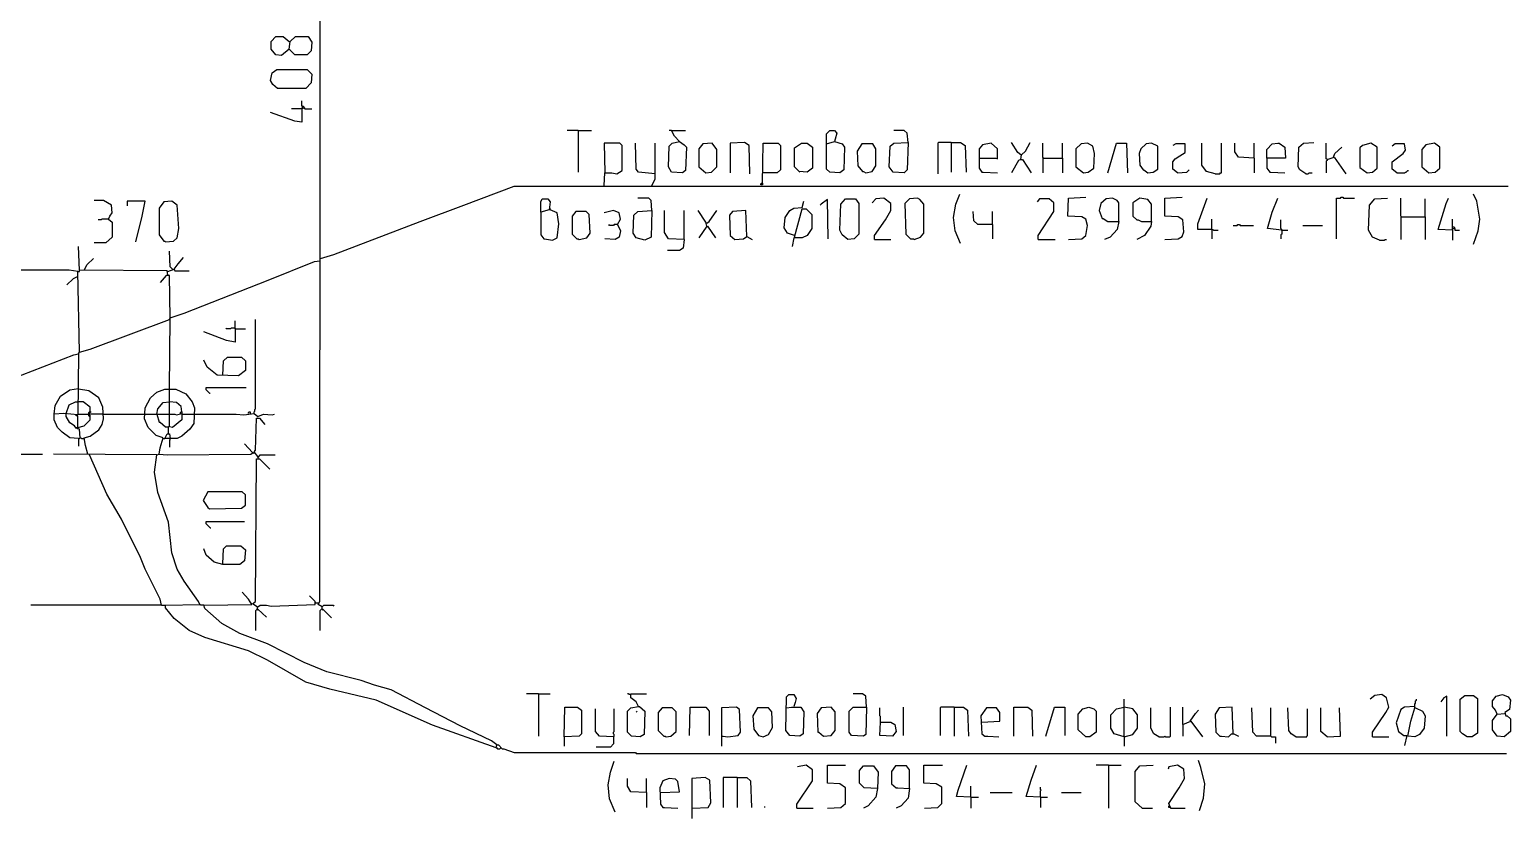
# Model space of a CAD drawing. Header units: inches. Extents: x -228863 to 215834, y 14270 to 189847.
# Drawn here: x 18417 to 24456, y 96730 to 99947 of the extents above; entities that cross this region are included whole.
import ezdxf

# ---------------------------------------------------------------- set-up
doc = ezdxf.new("R2010")
doc.units = ezdxf.units.IN
doc.header["$MEASUREMENT"] = 0
doc.layers.add('PFV', color=7, linetype='CONTINUOUS')

msp = doc.modelspace()

# ---------------------------------------------------------------- linework, layer by layer
at = {"layer": 'PFV', "color": 0}
for points in [[(19610.071, 97592.786, 0), (19594.097, 97602.366, 0), (19600.486, 97615.148, 0), (19603.678, 101720.274, 0), (19619.651, 101729.859, 0), (19626.04, 101713.885, 0), (19632.433, 101713.885, 0), (19661.183, 101685.135, 0)], [(19475.894, 99867.377, 0), (19479.086, 99899.325, 0), (19501.448, 99918.49, 0), (19552.565, 99918.49, 0), (19568.539, 99896.128, 0), (19565.342, 99860.989, 0), (19549.369, 99845.015, 0), (19498.256, 99845.015, 0), (19475.894, 99867.377, 0), (19443.947, 99841.819, 0), (19421.585, 99845.015, 0), (19402.415, 99867.377, 0), (19402.415, 99899.325, 0), (19421.585, 99918.49, 0), (19450.336, 99918.49, 0), (19475.894, 99899.325, 0)], [(19475.894, 99867.377, 0), (19479.086, 99864.181, 0)], [(19427.974, 99707.642, 0), (19408.804, 99723.616, 0), (19399.223, 99739.589, 0), (19405.611, 99771.536, 0), (19424.777, 99784.318, 0), (19549.369, 99784.318, 0), (19568.539, 99765.148, 0), (19565.342, 99730.009, 0), (19542.98, 99707.642, 0), (19427.974, 99707.642, 0)], [(19530.203, 99627.779, 0), (19530.203, 99634.168, 0), (19527.007, 99637.36, 0), (19527.007, 99656.53, 0)], [(19527.007, 99624.583, 0), (19527.007, 99570.274, 0), (19498.256, 99573.47, 0), (19399.223, 99608.609, 0)], [(19527.007, 99624.583, 0), (19485.479, 99624.583, 0)], [(19530.203, 99634.168, 0), (19527.007, 99634.168, 0)], [(19527.007, 99624.583, 0), (19530.203, 99627.779, 0), (19536.592, 99627.779, 0), (19539.788, 99624.583, 0), (19568.539, 99624.583, 0)], [(19530.203, 99627.779, 0), (19527.007, 99624.583, 0)], [(19536.592, 99627.779, 0), (19536.592, 99630.971, 0), (19533.395, 99634.168, 0), (19530.203, 99634.168, 0)], [(19536.592, 99627.779, 0), (19536.592, 99624.583, 0)], [(20654.72, 99535.135, 0), (20609.996, 99535.135, 0)], [(20654.72, 99535.135, 0), (20709.029, 99535.135, 0)], [(20654.72, 99535.135, 0), (20654.72, 99365.815, 0)], [(21066.83, 99490.406, 0), (21086, 99477.629, 0), (21095.581, 99468.044, 0), (21092.389, 99372.208, 0), (21079.607, 99362.623, 0), (21034.883, 99365.815, 0), (21022.106, 99388.181, 0), (21025.298, 99471.241, 0), (21038.079, 99484.018, 0), (21066.83, 99490.406, 0), (21047.664, 99512.768, 0), (21034.883, 99535.135, 0), (21092.389, 99535.135, 0)], [(21034.883, 99535.135, 0), (21025.298, 99535.135, 0)], [(21667.426, 99480.826, 0), (21699.373, 99490.406, 0), (21731.32, 99480.826, 0), (21740.901, 99468.044, 0), (21737.709, 99375.4, 0), (21721.735, 99362.623, 0), (21680.203, 99365.815, 0), (21667.426, 99378.596, 0), (21667.426, 99522.353, 0), (21680.203, 99535.135, 0), (21699.373, 99535.135, 0), (21708.954, 99525.55, 0), (21702.565, 99499.991, 0), (21699.373, 99490.406, 0)], [(21999.669, 99487.214, 0), (21996.477, 99525.55, 0), (21983.695, 99535.135, 0), (21942.163, 99535.135, 0)], [(20760.146, 99311.506, 0), (20763.338, 99362.623, 0), (20792.088, 99362.623, 0), (20811.258, 99359.426, 0), (20833.62, 99372.208, 0), (20833.62, 99474.433, 0), (20824.035, 99484.018, 0), (20760.146, 99484.018, 0), (20763.338, 99362.623, 0)], [(20967.797, 99359.426, 0), (20900.706, 99365.815, 0), (20891.126, 99378.596, 0), (20887.929, 99484.018, 0)], [(20955.015, 99311.506, 0), (20967.797, 99337.064, 0), (20967.797, 99484.018, 0)], [(21175.448, 99362.623, 0), (21197.81, 99365.815, 0), (21220.172, 99388.181, 0), (21220.172, 99458.459, 0), (21201.007, 99484.018, 0), (21162.671, 99480.826, 0), (21146.698, 99461.656, 0), (21146.698, 99388.181, 0), (21175.448, 99362.623, 0)], [(21354.349, 99359.426, 0), (21351.157, 99474.433, 0), (21331.987, 99487.214, 0), (21274.481, 99484.018, 0), (21274.481, 99362.623, 0)], [(21405.466, 99321.091, 0), (21408.658, 99484.018, 0), (21469.355, 99484.018, 0), (21478.94, 99474.433, 0), (21478.94, 99375.4, 0), (21466.163, 99362.623, 0), (21408.658, 99362.623, 0)], [(21558.808, 99365.815, 0), (21536.446, 99388.181, 0), (21536.446, 99464.852, 0), (21565.196, 99484.018, 0), (21587.558, 99484.018, 0), (21609.921, 99468.044, 0), (21609.921, 99381.788, 0), (21587.558, 99365.815, 0), (21555.611, 99369.011, 0)], [(21827.157, 99362.623, 0), (21852.715, 99369.011, 0), (21868.689, 99391.373, 0), (21868.689, 99461.656, 0), (21855.912, 99480.826, 0), (21811.183, 99480.826, 0), (21792.018, 99452.071, 0), (21795.21, 99391.373, 0), (21814.38, 99369.011, 0), (21817.576, 99369.011, 0), (21827.157, 99362.623, 0)], [(21999.669, 99487.214, 0), (21996.477, 99375.4, 0), (21983.695, 99362.623, 0), (21938.971, 99365.815, 0), (21922.998, 99388.181, 0), (21926.194, 99471.241, 0), (21942.163, 99484.018, 0), (21999.669, 99487.214, 0)], [(22175.373, 99487.214, 0), (22124.26, 99487.214, 0), (22121.064, 99484.018, 0), (22121.064, 99359.426, 0)], [(22175.373, 99487.214, 0), (22213.713, 99487.214, 0), (22232.879, 99474.433, 0), (22236.075, 99365.815, 0)], [(22175.373, 99487.214, 0), (22175.373, 99365.815, 0)], [(22290.384, 99423.32, 0), (22357.47, 99423.32, 0), (22363.859, 99420.124, 0), (22363.859, 99461.656, 0), (22338.305, 99484.018, 0), (22303.161, 99477.629, 0), (22290.384, 99461.656, 0), (22290.384, 99381.788, 0), (22299.965, 99365.815, 0), (22306.358, 99365.815, 0), (22363.859, 99362.623, 0)], [(22459.7, 99436.097, 0), (22446.923, 99445.682, 0), (22421.364, 99487.214, 0)], [(22459.7, 99416.932, 0), (22462.896, 99436.097, 0), (22478.865, 99452.071, 0), (22498.035, 99487.214, 0)], [(22552.344, 99423.32, 0), (22549.148, 99426.517, 0), (22549.148, 99484.018, 0)], [(22629.015, 99423.32, 0), (22629.015, 99484.018, 0)], [(22715.272, 99362.623, 0), (22734.442, 99365.815, 0), (22756.804, 99381.788, 0), (22759.996, 99442.49, 0), (22753.607, 99471.241, 0), (22731.245, 99484.018, 0), (22705.687, 99480.826, 0), (22683.325, 99461.656, 0), (22683.325, 99388.181, 0), (22715.272, 99362.623, 0)], [(22814.305, 99362.623, 0), (22849.448, 99484.018, 0), (22890.976, 99484.018, 0), (22894.172, 99362.623, 0)], [(22977.232, 99362.623, 0), (22999.594, 99365.815, 0), (23018.764, 99378.596, 0), (23018.764, 99471.241, 0), (22993.205, 99484.018, 0), (22970.843, 99480.826, 0), (22948.481, 99461.656, 0), (22942.093, 99442.49, 0), (22945.285, 99394.57, 0), (22958.066, 99375.4, 0), (22961.258, 99375.4, 0), (22977.232, 99362.623, 0)], [(23098.631, 99362.623, 0), (23079.461, 99378.596, 0), (23079.461, 99407.347, 0), (23089.046, 99420.124, 0), (23108.212, 99432.905, 0), (23130.578, 99445.682, 0), (23130.578, 99480.826, 0), (23092.243, 99480.826, 0), (23079.461, 99474.433, 0)], [(23251.974, 99359.426, 0), (23216.834, 99369.011, 0), (23197.664, 99394.57, 0), (23197.664, 99484.018, 0)], [(23251.974, 99359.426, 0), (23271.143, 99359.426, 0), (23274.336, 99362.623, 0), (23277.532, 99362.623, 0), (23277.532, 99484.018, 0)], [(23411.704, 99423.32, 0), (23347.815, 99426.517, 0), (23331.841, 99448.879, 0), (23331.841, 99484.018, 0)], [(23411.704, 99423.32, 0), (23411.704, 99484.018, 0)], [(23462.821, 99423.32, 0), (23462.821, 99458.459, 0), (23485.183, 99480.826, 0), (23507.545, 99484.018, 0), (23513.934, 99484.018, 0), (23536.296, 99468.044, 0), (23539.492, 99423.32, 0), (23462.821, 99423.32, 0), (23462.821, 99381.788, 0), (23475.598, 99365.815, 0), (23478.795, 99365.815, 0), (23536.296, 99362.623, 0)], [(23622.552, 99359.426, 0), (23596.998, 99375.4, 0), (23590.605, 99388.181, 0), (23593.801, 99468.044, 0), (23612.971, 99484.018, 0), (23654.499, 99487.214, 0)], [(23708.808, 99416.932, 0), (23705.616, 99420.124, 0), (23705.616, 99484.018, 0)], [(23871.735, 99362.623, 0), (23894.097, 99365.815, 0), (23913.267, 99381.788, 0), (23913.267, 99468.044, 0), (23887.709, 99484.018, 0), (23852.57, 99474.433, 0), (23842.985, 99464.852, 0), (23842.985, 99384.985, 0), (23871.735, 99362.623, 0)], [(23993.135, 99362.623, 0), (23973.965, 99378.596, 0), (23973.965, 99407.347, 0), (24018.689, 99442.49, 0), (24028.274, 99455.267, 0), (24025.082, 99480.826, 0), (23986.742, 99480.826, 0), (23973.965, 99471.241, 0)], [(24124.115, 99362.623, 0), (24149.669, 99365.815, 0), (24168.839, 99381.788, 0), (24168.839, 99468.044, 0), (24146.477, 99484.018, 0), (24111.333, 99477.629, 0), (24095.36, 99458.459, 0), (24095.36, 99388.181, 0), (24124.115, 99362.623, 0)], [(22459.7, 99416.932, 0), (22450.115, 99413.735, 0), (22421.364, 99362.623, 0)], [(22459.7, 99416.932, 0), (22466.088, 99416.932, 0), (22501.232, 99362.623, 0)], [(22552.344, 99423.32, 0), (22549.148, 99420.124, 0), (22549.148, 99362.623, 0)], [(22552.344, 99423.32, 0), (22629.015, 99423.32, 0), (22629.015, 99362.623, 0)], [(23411.704, 99423.32, 0), (23411.704, 99362.623, 0)], [(23708.808, 99416.932, 0), (23708.808, 99413.735, 0), (23705.616, 99410.543, 0), (23705.616, 99362.623, 0)], [(23708.808, 99416.932, 0), (23737.563, 99426.517, 0), (23785.479, 99359.426, 0)], [(23734.366, 99426.517, 0), (23740.755, 99442.49, 0), (23769.506, 99468.044, 0)], [(23098.631, 99362.623, 0), (23136.967, 99365.815, 0), (23146.552, 99375.4, 0)], [(23622.552, 99359.426, 0), (23632.137, 99359.426, 0), (23635.333, 99362.623, 0), (23648.11, 99362.623, 0)], [(23993.135, 99362.623, 0), (24025.082, 99362.623, 0), (24028.274, 99365.815, 0), (24031.47, 99365.815, 0), (24034.662, 99369.011, 0), (24037.859, 99372.208, 0), (24041.051, 99372.208, 0)], [(19603.678, 99014.406, 0), (19657.987, 99030.38, 0), (20009.4, 99164.552, 0), (20188.3, 99231.642, 0), (20392.759, 99308.313, 0), (24446.773, 99308.313, 0)], [(21405.466, 99321.091, 0), (21405.466, 99314.702, 0), (21399.073, 99314.702, 0), (21399.073, 99317.898, 0), (21402.269, 99321.091, 0), (21405.466, 99321.091, 0)], [(18737.929, 99174.137, 0), (18744.318, 99186.914, 0), (18753.903, 99199.695, 0), (18750.706, 99231.642, 0), (18718.759, 99250.808, 0), (18680.424, 99250.808, 0)], [(18849.74, 99081.492, 0), (18875.298, 99186.914, 0), (18888.075, 99247.616, 0), (18814.6, 99247.616, 0), (18814.6, 99228.446, 0)], [(18971.139, 99081.492, 0), (19003.086, 99084.689, 0), (19019.06, 99097.466, 0), (19025.448, 99135.801, 0), (19019.06, 99231.642, 0), (18996.693, 99247.616, 0), (18964.751, 99244.419, 0), (18945.581, 99218.861, 0), (18945.581, 99110.243, 0), (18964.751, 99084.689, 0), (18967.943, 99084.689, 0), (18971.139, 99081.492, 0)], [(20501.377, 99202.887, 0), (20501.377, 99244.419, 0), (20507.766, 99257.196, 0), (20530.128, 99257.196, 0), (20539.713, 99244.419, 0), (20536.517, 99212.472, 0), (20501.377, 99202.887, 0), (20501.377, 99110.243, 0), (20514.155, 99094.269, 0), (20517.351, 99094.269, 0), (20549.298, 99087.881, 0), (20568.464, 99097.466, 0), (20574.852, 99154.971, 0), (20568.464, 99199.695, 0), (20539.713, 99212.472, 0), (20539.713, 99218.861, 0), (20536.517, 99218.861, 0)], [(20955.015, 99209.28, 0), (20951.823, 99250.808, 0), (20942.238, 99260.393, 0), (20897.514, 99260.393, 0)], [(21536.446, 99107.051, 0), (21507.691, 99116.631, 0), (21494.914, 99138.998, 0), (21498.11, 99180.525, 0), (21517.276, 99209.28, 0), (21533.249, 99218.861, 0), (21568.393, 99222.057, 0), (21574.781, 99247.616, 0)], [(21673.815, 99094.269, 0), (21670.618, 99254.004, 0), (21645.064, 99234.834, 0), (21641.868, 99231.642, 0)], [(21753.682, 99091.077, 0), (21731.32, 99110.243, 0), (21721.735, 99129.413, 0), (21724.927, 99234.834, 0), (21744.097, 99257.196, 0), (21785.629, 99257.196, 0), (21798.406, 99238.031, 0), (21798.406, 99113.439, 0), (21779.236, 99094.269, 0), (21753.682, 99091.077, 0)], [(21862.3, 99091.077, 0), (21862.3, 99107.051, 0), (21907.024, 99170.94, 0), (21929.386, 99209.28, 0), (21929.386, 99238.031, 0), (21900.636, 99260.393, 0), (21868.689, 99257.196, 0), (21852.715, 99241.223, 0)], [(22025.227, 99091.077, 0), (22050.786, 99100.662, 0), (22063.563, 99116.631, 0), (22063.563, 99234.834, 0), (22047.589, 99254.004, 0), (22038.004, 99260.393, 0), (22006.057, 99257.196, 0), (21986.892, 99238.031, 0), (21990.084, 99113.439, 0), (22009.254, 99094.269, 0), (22022.031, 99094.269, 0), (22025.227, 99091.077, 0)], [(22213.713, 99075.104, 0), (22191.347, 99126.216, 0), (22184.958, 99180.525, 0), (22194.543, 99234.834, 0), (22210.517, 99276.366, 0)], [(22529.982, 99091.077, 0), (22529.982, 99107.051, 0), (22593.876, 99206.084, 0), (22593.876, 99241.223, 0), (22574.706, 99257.196, 0), (22536.371, 99257.196, 0), (22526.786, 99244.419, 0)], [(22654.574, 99091.077, 0), (22708.883, 99094.269, 0), (22724.857, 99107.051, 0), (22731.245, 99148.578, 0), (22724.857, 99174.137, 0), (22708.883, 99183.722, 0), (22651.377, 99186.914, 0), (22654.574, 99260.393, 0), (22724.857, 99263.589, 0)], [(22859.033, 99164.552, 0), (22859.033, 99241.223, 0), (22852.64, 99250.808, 0), (22833.475, 99260.393, 0), (22807.916, 99257.196, 0), (22785.554, 99238.031, 0), (22779.166, 99209.28, 0), (22791.943, 99177.333, 0), (22795.139, 99177.333, 0), (22814.305, 99164.552, 0), (22859.033, 99164.552, 0), (22852.64, 99132.605, 0), (22823.89, 99100.662, 0), (22801.528, 99091.077, 0)], [(22993.205, 99164.552, 0), (22993.205, 99234.834, 0), (22977.232, 99254.004, 0), (22945.285, 99260.393, 0), (22916.534, 99241.223, 0), (22916.534, 99186.914, 0), (22932.508, 99170.94, 0), (22938.896, 99170.94, 0), (22951.678, 99164.552, 0), (22993.205, 99164.552, 0), (22990.013, 99145.386, 0), (22964.455, 99107.051, 0), (22932.508, 99091.077, 0)], [(23047.514, 99091.077, 0), (23101.823, 99094.269, 0), (23117.797, 99103.854, 0), (23124.185, 99123.024, 0), (23120.993, 99170.94, 0), (23101.823, 99183.722, 0), (23047.514, 99186.914, 0), (23047.514, 99260.393, 0), (23117.797, 99263.589, 0)], [(23239.196, 99132.605, 0), (23181.691, 99132.605, 0), (23181.691, 99154.971, 0), (23220.026, 99260.393, 0)], [(23523.519, 99129.413, 0), (23466.013, 99135.801, 0), (23485.183, 99202.887, 0), (23507.545, 99260.393, 0)], [(23747.143, 99094.269, 0), (23747.143, 99260.393, 0), (23763.117, 99260.393, 0), (23766.313, 99263.589, 0), (23772.702, 99263.589, 0), (23775.898, 99260.393, 0), (23820.623, 99260.393, 0)], [(23922.852, 99087.881, 0), (23894.097, 99100.662, 0), (23878.124, 99129.413, 0), (23881.32, 99231.642, 0), (23903.682, 99257.196, 0), (23954.799, 99260.393, 0)], [(24012.3, 99183.722, 0), (24009.108, 99186.914, 0), (24009.108, 99260.393, 0)], [(24108.141, 99183.722, 0), (24108.141, 99257.196, 0)], [(24219.951, 99129.413, 0), (24162.45, 99132.605, 0), (24194.397, 99238.031, 0), (24203.982, 99260.393, 0)], [(24306.208, 99071.907, 0), (24325.377, 99126.216, 0), (24331.766, 99174.137, 0), (24318.989, 99247.616, 0), (24306.208, 99276.366, 0)], [(18737.929, 99174.137, 0), (18753.903, 99161.36, 0), (18753.903, 99100.662, 0), (18728.344, 99078.296, 0), (18680.424, 99078.296, 0)], [(18737.929, 99174.137, 0), (18712.371, 99174.137, 0), (18709.174, 99170.94, 0), (18696.397, 99170.94, 0)], [(20657.916, 99091.077, 0), (20689.863, 99097.466, 0), (20702.64, 99116.631, 0), (20699.444, 99193.307, 0), (20686.667, 99206.084, 0), (20645.135, 99206.084, 0), (20629.161, 99186.914, 0), (20629.161, 99113.439, 0), (20648.331, 99094.269, 0), (20654.72, 99094.269, 0), (20657.916, 99091.077, 0)], [(20814.455, 99151.775, 0), (20827.232, 99174.137, 0), (20820.843, 99199.695, 0), (20798.481, 99209.28, 0), (20760.146, 99199.695, 0)], [(20955.015, 99209.28, 0), (20951.823, 99100.662, 0), (20926.265, 99087.881, 0), (20891.126, 99097.466, 0), (20878.344, 99116.631, 0), (20881.541, 99190.11, 0), (20897.514, 99206.084, 0), (20955.015, 99209.28, 0)], [(21086, 99091.077, 0), (21022.106, 99094.269, 0), (21006.132, 99119.828, 0), (21006.132, 99209.28, 0)], [(21086, 99091.077, 0), (21086, 99209.28, 0)], [(21178.645, 99145.386, 0), (21175.448, 99161.36, 0), (21143.501, 99209.28, 0)], [(21178.645, 99158.163, 0), (21188.225, 99164.552, 0), (21220.172, 99209.28, 0)], [(21341.572, 99103.854, 0), (21338.375, 99209.28, 0), (21284.066, 99206.084, 0), (21271.289, 99190.11, 0), (21274.481, 99107.051, 0), (21293.651, 99091.077, 0), (21328.79, 99094.269, 0), (21341.572, 99103.854, 0), (21363.934, 99091.077, 0)], [(21536.446, 99100.662, 0), (21568.393, 99215.669, 0), (21584.366, 99215.669, 0), (21606.728, 99193.307, 0), (21606.728, 99135.801, 0), (21587.558, 99107.051, 0), (21568.393, 99097.466, 0), (21533.249, 99097.466, 0), (21526.861, 99062.322, 0)], [(22344.693, 99151.775, 0), (22283.996, 99151.775, 0), (22268.022, 99167.748, 0), (22264.826, 99206.084, 0)], [(22344.693, 99151.775, 0), (22344.693, 99206.084, 0)], [(23239.196, 99132.605, 0), (23239.196, 99174.137, 0)], [(23523.519, 99129.413, 0), (23523.519, 99132.605, 0), (23520.322, 99135.801, 0), (23520.322, 99170.94, 0)], [(24012.3, 99183.722, 0), (24009.108, 99180.525, 0), (24009.108, 99091.077, 0)], [(24012.3, 99183.722, 0), (24108.141, 99183.722, 0), (24108.141, 99091.077, 0)], [(24219.951, 99129.413, 0), (24219.951, 99154.971, 0), (24219.951, 99174.137, 0)], [(20814.455, 99151.775, 0), (20827.232, 99126.216, 0), (20820.843, 99100.662, 0), (20804.87, 99091.077, 0), (20763.338, 99094.269, 0)], [(20814.455, 99151.775, 0), (20801.673, 99151.775, 0), (20798.481, 99148.578, 0), (20782.508, 99148.578, 0), (20779.311, 99151.775, 0)], [(21178.645, 99145.386, 0), (21146.698, 99097.466, 0)], [(21178.645, 99158.163, 0), (21175.448, 99158.163, 0)], [(21178.645, 99145.386, 0), (21181.837, 99145.386, 0), (21213.784, 99097.466, 0)], [(21178.645, 99145.386, 0), (21181.837, 99142.19, 0)], [(22344.693, 99151.775, 0), (22344.693, 99094.269, 0)], [(23239.196, 99132.605, 0), (23242.389, 99132.605, 0), (23245.585, 99129.413, 0), (23264.751, 99129.413, 0)], [(23239.196, 99132.605, 0), (23239.196, 99094.269, 0)], [(23325.453, 99148.578, 0), (23341.422, 99148.578, 0), (23344.618, 99151.775, 0), (23351.007, 99151.775, 0), (23354.203, 99148.578, 0), (23408.512, 99148.578, 0)], [(23520.322, 99132.605, 0), (23523.519, 99129.413, 0)], [(23523.519, 99129.413, 0), (23523.519, 99113.439, 0), (23520.322, 99110.243, 0), (23520.322, 99094.269, 0)], [(23523.519, 99129.413, 0), (23549.077, 99129.413, 0)], [(23609.775, 99148.578, 0), (23689.642, 99148.578, 0)], [(24223.148, 99142.19, 0), (24219.951, 99142.19, 0)], [(24219.951, 99129.413, 0), (24219.951, 99087.881, 0)], [(24229.536, 99135.801, 0), (24229.536, 99138.998, 0), (24226.344, 99142.19, 0), (24223.148, 99142.19, 0)], [(24223.148, 99135.801, 0), (24229.536, 99135.801, 0), (24229.536, 99129.413, 0), (24248.706, 99129.413, 0)], [(18619.726, 98631.046, 0), (18613.338, 98960.097, 0), (18578.194, 98966.486, 0), (17891.347, 98966.486, 0), (17868.985, 98972.874, 0), (17865.788, 99049.545, 0)], [(18980.72, 98947.316, 0), (18977.528, 98963.289, 0), (18619.726, 98966.486, 0), (18616.53, 99062.322, 0)], [(21086, 99091.077, 0), (21082.804, 99055.934, 0), (21066.83, 99046.353, 0), (21018.909, 99046.353, 0)], [(21536.446, 99107.051, 0), (21539.638, 99107.051, 0)], [(21862.3, 99091.077, 0), (21929.386, 99091.077, 0)], [(22529.982, 99091.077, 0), (22600.265, 99091.077, 0)], [(23922.852, 99087.881, 0), (23942.018, 99087.881, 0), (23945.214, 99091.077, 0), (23951.603, 99091.077, 0)], [(18638.892, 98966.486, 0), (18651.673, 98988.848, 0), (18677.232, 99014.406, 0)], [(18999.89, 98969.678, 0), (18990.305, 98979.263, 0), (18987.113, 99043.157, 0)], [(18987.113, 98480.896, 0), (18990.305, 98771.611, 0), (19047.81, 98790.777, 0), (19389.638, 98924.954, 0), (19578.124, 99001.625, 0), (19600.486, 99004.821, 0)], [(19006.278, 98969.678, 0), (19022.252, 98992.04, 0), (19044.614, 99017.598, 0)], [(18613.338, 98940.927, 0), (18594.168, 98931.342, 0), (18568.614, 98905.788, 0)], [(18613.338, 98960.097, 0), (18610.141, 98960.097, 0)], [(18613.338, 98960.097, 0), (18619.726, 98960.097, 0), (18619.726, 98966.486, 0)], [(18990.305, 98771.611, 0), (18987.113, 98944.124, 0), (18974.331, 98944.124, 0), (18948.777, 98915.369, 0)], [(18980.72, 98960.097, 0), (18977.528, 98960.097, 0)], [(18980.72, 98960.097, 0), (19006.278, 98969.678, 0), (19009.475, 98963.289, 0), (19066.976, 98963.289, 0)], [(18980.72, 98947.316, 0), (18983.916, 98944.124, 0)], [(18999.89, 98969.678, 0), (18996.693, 98972.874, 0)], [(19006.278, 98969.678, 0), (19006.278, 98966.486, 0)], [(18616.53, 98624.658, 0), (18619.726, 98631.046, 0), (18664.45, 98643.823, 0), (18987.113, 98765.223, 0)], [(18987.113, 98765.223, 0), (18990.305, 98768.415, 0), (18990.305, 98771.611, 0)], [(19255.461, 98726.887, 0), (19255.461, 98758.83, 0)], [(19332.132, 98381.863, 0), (19332.132, 98388.252, 0), (19335.329, 98391.448, 0), (19335.329, 98397.837, 0), (19338.521, 98401.033, 0), (19338.521, 98765.223, 0)], [(19255.461, 98726.887, 0), (19255.461, 98672.578, 0), (19220.322, 98678.967, 0), (19127.678, 98714.106, 0)], [(19255.461, 98726.887, 0), (19252.269, 98730.079, 0), (19239.488, 98730.079, 0), (19236.296, 98726.887, 0), (19220.322, 98726.887, 0), (19217.126, 98730.079, 0)], [(19255.461, 98730.079, 0), (19255.461, 98726.887, 0)], [(19255.461, 98726.887, 0), (19296.993, 98726.887, 0)], [(18265.121, 97599.174, 0), (18268.313, 97905.859, 0), (18290.675, 97934.614, 0), (18351.373, 98052.812, 0), (18370.543, 98129.483, 0), (18376.932, 98234.909, 0), (18364.155, 98330.751, 0), (18338.596, 98407.422, 0), (18306.649, 98474.508, 0), (18290.675, 98506.455, 0), (18344.985, 98522.428, 0), (18597.364, 98621.461, 0), (18616.53, 98624.658, 0), (18613.338, 98375.475, 0), (18555.832, 98381.863, 0), (18517.497, 98378.667, 0), (18520.693, 98413.81, 0), (18543.055, 98452.146, 0), (18581.391, 98477.704, 0), (18616.53, 98484.093, 0)], [(19204.349, 98538.402, 0), (19207.541, 98595.903, 0), (19223.514, 98611.876, 0), (19281.02, 98611.876, 0), (19296.993, 98595.903, 0), (19296.993, 98557.567, 0), (19268.243, 98535.205, 0), (19181.987, 98538.402, 0), (19140.455, 98570.349, 0), (19127.678, 98599.099, 0)], [(18654.865, 98215.74, 0), (18645.285, 98250.883, 0), (18638.892, 98282.83, 0), (18664.45, 98289.219, 0), (18699.594, 98314.777, 0), (18712.371, 98337.139, 0), (18718.759, 98359.501, 0), (18715.567, 98407.422, 0), (18699.594, 98445.757, 0), (18658.062, 98474.508, 0), (18616.53, 98480.896, 0)], [(18935.996, 98212.547, 0), (18945.581, 98215.74, 0), (18948.777, 98241.298, 0), (18961.554, 98282.83, 0), (18932.804, 98292.415, 0), (18900.857, 98324.358, 0), (18884.883, 98359.501, 0), (18888.075, 98404.225, 0), (18910.442, 98445.757, 0), (18935.996, 98468.119, 0), (18967.943, 98480.896, 0), (19012.667, 98480.896, 0), (19054.199, 98461.731, 0), (19079.757, 98429.784, 0), (19089.342, 98404.225, 0), (19086.146, 98340.331, 0), (19070.172, 98317.969, 0), (19038.225, 98289.219, 0), (19019.06, 98279.634, 0), (18967.943, 98279.634, 0), (18977.528, 98298.804, 0), (18987.113, 98298.804, 0), (18990.305, 98279.634, 0)], [(18983.916, 98301.996, 0), (18983.916, 98327.554, 0), (18987.113, 98330.751, 0), (18987.113, 98480.896, 0)], [(19150.04, 98464.923, 0), (19137.258, 98477.704, 0), (19137.258, 98487.285, 0), (19300.185, 98487.285, 0)], [(19150.04, 98464.923, 0), (19153.232, 98464.923, 0)], [(18565.417, 98381.863, 0), (18578.194, 98417.002, 0), (18603.753, 98429.784, 0), (18616.53, 98429.784, 0)], [(18613.338, 98324.358, 0), (18638.892, 98330.751, 0), (18664.45, 98356.305, 0), (18664.45, 98407.422, 0), (18635.7, 98429.784, 0), (18616.53, 98429.784, 0)], [(18664.45, 98369.086, 0), (18661.258, 98369.086, 0), (18658.062, 98372.278, 0), (18658.062, 98385.06, 0), (18661.258, 98388.252, 0), (18664.45, 98388.252, 0)], [(18664.45, 98388.252, 0), (18667.647, 98388.252, 0)], [(18935.996, 98378.667, 0), (18939.192, 98401.033, 0), (18961.554, 98426.587, 0), (18987.113, 98429.784, 0)], [(19038.225, 98388.252, 0), (19035.033, 98410.614, 0), (19015.863, 98426.587, 0), (18987.113, 98429.784, 0)], [(19031.837, 98381.863, 0), (19031.837, 98385.06, 0), (19035.033, 98388.252, 0), (19038.225, 98388.252, 0), (19038.225, 98381.863, 0)], [(19309.77, 98381.863, 0), (19309.77, 98385.06, 0), (19312.967, 98388.252, 0), (19316.159, 98388.252, 0), (19316.159, 98381.863, 0)], [(18616.53, 98279.634, 0), (18581.391, 98282.83, 0), (18549.444, 98305.192, 0), (18530.274, 98324.358, 0), (18517.497, 98356.305, 0), (18517.497, 98378.667, 0)], [(18622.923, 98282.83, 0), (18619.726, 98317.969, 0), (18606.949, 98321.166, 0), (18600.556, 98330.751, 0), (18581.391, 98343.528, 0), (18565.417, 98369.086, 0), (18565.417, 98381.863, 0)], [(18606.949, 98375.475, 0), (18606.949, 98378.667, 0)], [(18613.338, 98317.969, 0), (18613.338, 98372.278, 0), (18606.949, 98372.278, 0), (18606.949, 98375.475, 0)], [(18606.949, 98324.358, 0), (18613.338, 98324.358, 0)], [(18613.338, 98375.475, 0), (18613.338, 98378.667, 0), (18616.53, 98378.667, 0)], [(18616.53, 98378.667, 0), (18654.865, 98378.667, 0)], [(18661.258, 98375.475, 0), (18661.258, 98381.863, 0)], [(18718.759, 98378.667, 0), (18667.647, 98378.667, 0)], [(18718.759, 98378.667, 0), (18884.883, 98378.667, 0)], [(18884.883, 98378.667, 0), (18987.113, 98378.667, 0)], [(18935.996, 98378.667, 0), (18945.581, 98346.724, 0), (18948.777, 98346.724, 0), (18971.139, 98327.554, 0), (18980.72, 98327.554, 0)], [(18987.113, 98378.667, 0), (19009.475, 98378.667, 0), (19015.863, 98375.475, 0), (19038.225, 98381.863, 0), (19038.225, 98356.305, 0), (18999.89, 98324.358, 0), (18987.113, 98327.554, 0)], [(19041.422, 98378.667, 0), (19089.342, 98378.667, 0)], [(19089.342, 98378.667, 0), (19258.658, 98378.667, 0), (19290.605, 98375.475, 0), (19332.132, 98381.863, 0), (19348.106, 98369.086, 0), (19370.468, 98378.667, 0), (19405.611, 98375.475, 0), (19415.196, 98378.667, 0)], [(19332.132, 98381.863, 0), (19332.132, 98378.667, 0)], [(19348.106, 98206.159, 0), (19332.132, 98225.325, 0), (19338.521, 98231.713, 0), (19341.717, 98362.693, 0), (19354.494, 98362.693, 0), (19376.861, 98337.139, 0)], [(18616.53, 98279.634, 0), (18619.726, 98279.634, 0), (18622.923, 98282.83, 0), (18626.115, 98282.83, 0), (18629.311, 98279.634, 0), (18638.892, 98279.634, 0)], [(18616.53, 98279.634, 0), (18616.53, 98247.687, 0)], [(18961.554, 98279.634, 0), (18967.943, 98279.634, 0)], [(18987.113, 98276.442, 0), (18990.305, 98276.442, 0), (18987.113, 98273.245, 0), (18987.113, 98244.494, 0)], [(18376.932, 98215.74, 0), (18469.576, 98215.74, 0)], [(20319.28, 97017.744, 0), (20060.517, 97110.393, 0), (19830.499, 97212.618, 0), (19642.013, 97257.347, 0), (19542.98, 97286.097, 0), (19386.442, 97375.545, 0), (19309.77, 97413.885, 0), (19130.87, 97468.194, 0), (19066.976, 97496.945, 0), (19006.278, 97544.865, 0), (18971.139, 97589.589, 0), (18971.139, 97599.174, 0), (19111.704, 97602.366, 0), (19105.311, 97615.148, 0), (19047.81, 97698.208, 0), (19019.06, 97746.128, 0), (18996.693, 97813.214, 0), (18983.916, 97937.806, 0), (18939.192, 98059.205, 0), (18926.411, 98142.265, 0), (18935.996, 98212.547, 0), (18514.3, 98215.74, 0)], [(18955.166, 97599.174, 0), (18948.777, 97624.728, 0), (18888.075, 97746.128, 0), (18868.909, 97794.049, 0), (18792.238, 97950.583, 0), (18731.541, 98052.812, 0), (18661.258, 98212.547, 0)], [(18945.581, 98215.74, 0), (18977.528, 98212.547, 0), (19319.355, 98215.74, 0), (19328.94, 98222.132, 0), (19332.132, 98218.936, 0), (19332.132, 98222.132, 0)], [(19325.744, 98222.132, 0), (19293.797, 98257.272, 0)], [(19325.744, 98222.132, 0), (19322.552, 98225.325, 0)], [(19348.106, 98206.159, 0), (19344.914, 98209.351, 0)], [(19348.106, 98199.766, 0), (19357.691, 98212.547, 0), (19418.389, 98212.547, 0)], [(19344.914, 97592.786, 0), (19325.744, 97605.563, 0), (19338.521, 97615.148, 0), (19341.717, 98196.574, 0), (19354.494, 98196.574, 0), (19396.026, 98155.042, 0)], [(19348.106, 98199.766, 0), (19351.302, 98196.574, 0)], [(19150.04, 97992.115, 0), (19281.02, 97995.311, 0), (19296.993, 98008.088, 0), (19296.993, 98049.62, 0), (19284.212, 98062.397, 0), (19143.651, 98062.397, 0), (19124.481, 98027.258, 0), (19143.651, 97998.503, 0), (19150.04, 97992.115, 0)], [(19153.232, 97915.444, 0), (19137.258, 97931.417, 0), (19137.258, 97941.002, 0), (19293.797, 97941.002, 0)], [(19153.232, 97915.444, 0), (19150.04, 97918.64, 0)], [(19153.232, 97915.444, 0), (19156.428, 97915.444, 0)], [(19204.349, 97768.49, 0), (19207.541, 97829.188, 0), (19220.322, 97841.965, 0), (19277.823, 97841.965, 0), (19296.993, 97825.996, 0), (19293.797, 97781.267, 0), (19274.631, 97765.294, 0), (19204.349, 97765.294, 0), (19169.205, 97774.879, 0), (19137.258, 97803.629, 0), (19127.678, 97829.188, 0)], [(18955.166, 97599.174, 0), (18421.656, 97599.174, 0)], [(18955.166, 97599.174, 0), (18971.139, 97599.174, 0)], [(19127.678, 97599.174, 0), (19114.896, 97599.174, 0), (19111.704, 97602.366, 0)], [(20322.477, 97030.525, 0), (20300.115, 97046.499, 0), (20172.327, 97107.196, 0), (20031.762, 97180.675, 0), (19891.196, 97254.15, 0), (19824.11, 97273.32, 0), (19769.801, 97292.486, 0), (19629.236, 97327.629, 0), (19536.592, 97365.965, 0), (19386.442, 97442.636, 0), (19274.631, 97484.163, 0), (19201.152, 97525.695, 0), (19130.87, 97586.393, 0), (19127.678, 97599.174, 0), (19322.552, 97602.366, 0), (19309.77, 97624.728, 0), (19284.212, 97653.483, 0)], [(19322.552, 97605.563, 0), (19319.355, 97608.755, 0)], [(19344.914, 97583.201, 0), (19348.106, 97592.786, 0), (19357.691, 97599.174, 0), (19383.249, 97599.174, 0), (19402.415, 97595.978, 0), (19581.316, 97602.366, 0), (19581.316, 97615.148, 0), (19558.954, 97637.51, 0)], [(19584.512, 97608.755, 0), (19581.316, 97611.951, 0)], [(19584.512, 97608.755, 0), (19594.097, 97608.755, 0)], [(19610.071, 97583.201, 0), (19610.071, 97592.786, 0), (19613.263, 97595.978, 0), (19616.459, 97599.174, 0), (19654.795, 97599.174, 0), (19657.987, 97595.978, 0)], [(19344.914, 97583.201, 0), (19338.521, 97576.812, 0), (19338.521, 97496.945, 0)], [(19344.914, 97583.201, 0), (19348.106, 97583.201, 0), (19383.249, 97551.254, 0)], [(19344.914, 97583.201, 0), (19348.106, 97580.004, 0)], [(19610.071, 97583.201, 0), (19606.874, 97583.201, 0), (19603.678, 97580.004, 0), (19600.486, 97576.812, 0), (19600.486, 97496.945, 0)], [(19610.071, 97592.786, 0), (19606.874, 97595.978, 0)], [(19610.071, 97583.201, 0), (19613.263, 97583.201, 0), (19648.406, 97548.057, 0)], [(19610.071, 97583.201, 0), (19613.263, 97580.004, 0)], [(20491.792, 97238.177, 0), (20443.872, 97238.177, 0)], [(20491.792, 97238.177, 0), (20539.713, 97238.177, 0)], [(20491.792, 97238.177, 0), (20491.792, 97065.664, 0)], [(20865.567, 97234.985, 0), (20862.371, 97234.985, 0), (20859.179, 97238.177, 0), (20855.982, 97238.177, 0)], [(20865.567, 97234.985, 0), (20862.371, 97238.177, 0)], [(20900.706, 97187.064, 0), (20891.126, 97206.23, 0), (20868.764, 97222.203, 0), (20868.764, 97238.177, 0), (20932.653, 97238.177, 0)], [(21830.353, 97183.868, 0), (21827.157, 97228.592, 0), (21814.38, 97238.177, 0), (21776.044, 97238.177, 0)], [(20597.219, 97062.472, 0), (20600.411, 97183.868, 0), (20651.528, 97183.868, 0), (20667.497, 97171.091, 0), (20667.497, 97075.249, 0), (20657.916, 97065.664, 0), (20597.219, 97062.472, 0), (20597.219, 97024.137, 0)], [(20798.481, 97062.472, 0), (20740.976, 97065.664, 0), (20725.002, 97084.834, 0), (20725.002, 97177.479, 0)], [(20798.481, 97062.472, 0), (20801.673, 97065.664, 0), (20801.673, 97072.057, 0), (20798.481, 97075.249, 0), (20798.481, 97081.638, 0), (20801.673, 97084.834, 0), (20801.673, 97177.479, 0)], [(20900.706, 97187.064, 0), (20903.903, 97187.064, 0), (20926.265, 97167.894, 0), (20923.073, 97072.057, 0), (20907.099, 97062.472, 0), (20871.956, 97065.664, 0), (20855.982, 97081.638, 0), (20855.982, 97167.894, 0), (20868.764, 97180.675, 0), (20900.706, 97187.064, 0)], [(21012.521, 97062.472, 0), (21031.691, 97065.664, 0), (21054.053, 97084.834, 0), (21054.053, 97164.702, 0), (21038.079, 97180.675, 0), (20996.547, 97180.675, 0), (20980.574, 97161.506, 0), (20980.574, 97088.026, 0), (21002.936, 97065.664, 0), (21009.329, 97065.664, 0), (21012.521, 97062.472, 0)], [(21108.362, 97068.861, 0), (21111.554, 97183.868, 0), (21175.448, 97183.868, 0), (21188.225, 97167.894, 0), (21188.225, 97068.861, 0)], [(21242.539, 97065.664, 0), (21245.731, 97065.664, 0), (21264.901, 97062.472, 0), (21306.428, 97068.861, 0), (21316.013, 97081.638, 0), (21312.817, 97174.283, 0), (21300.04, 97183.868, 0), (21239.342, 97180.675, 0), (21239.342, 97024.137, 0)], [(21408.658, 97062.472, 0), (21431.02, 97072.057, 0), (21446.993, 97100.808, 0), (21443.801, 97164.702, 0), (21431.02, 97180.675, 0), (21386.296, 97180.675, 0), (21367.126, 97148.728, 0), (21370.322, 97094.419, 0), (21389.492, 97068.861, 0), (21408.658, 97062.472, 0)], [(21504.499, 97180.675, 0), (21523.664, 97183.868, 0), (21562, 97183.868, 0), (21574.781, 97164.702, 0), (21571.585, 97075.249, 0), (21558.808, 97065.664, 0), (21517.276, 97068.861, 0), (21501.302, 97088.026, 0), (21504.499, 97225.4, 0), (21514.084, 97234.985, 0), (21533.249, 97234.985, 0), (21542.834, 97219.011, 0), (21539.638, 97203.038, 0), (21533.249, 97187.064, 0)], [(21654.645, 97065.664, 0), (21686.592, 97068.861, 0), (21702.565, 97088.026, 0), (21702.565, 97164.702, 0), (21686.592, 97183.868, 0), (21645.064, 97180.675, 0), (21629.091, 97158.309, 0), (21632.283, 97081.638, 0), (21635.479, 97081.638, 0), (21654.645, 97065.664, 0)], [(21830.353, 97183.868, 0), (21827.157, 97072.057, 0), (21817.576, 97065.664, 0), (21769.656, 97068.861, 0), (21760.071, 97081.638, 0), (21760.071, 97167.894, 0), (21776.044, 97183.868, 0), (21830.353, 97183.868, 0)], [(21887.854, 97123.17, 0), (21887.854, 97145.532, 0), (21884.662, 97148.728, 0), (21884.662, 97180.675, 0)], [(21980.503, 97068.861, 0), (21980.503, 97183.868, 0)], [(22188.155, 97183.868, 0), (22133.845, 97183.868, 0), (22130.649, 97180.675, 0), (22130.649, 97068.861, 0)], [(22188.155, 97183.868, 0), (22226.49, 97183.868, 0), (22242.464, 97171.091, 0), (22245.656, 97065.664, 0)], [(22188.155, 97183.868, 0), (22188.155, 97065.664, 0)], [(22299.965, 97123.17, 0), (22373.444, 97126.366, 0), (22373.444, 97161.506, 0), (22360.667, 97180.675, 0), (22319.135, 97180.675, 0), (22296.773, 97148.728, 0), (22299.965, 97075.249, 0), (22312.746, 97065.664, 0), (22325.523, 97065.664, 0), (22370.247, 97062.472, 0)], [(22430.949, 97065.664, 0), (22430.949, 97183.868, 0), (22488.45, 97183.868, 0), (22504.424, 97171.091, 0), (22507.62, 97065.664, 0)], [(22561.929, 97065.664, 0), (22597.068, 97183.868, 0), (22638.6, 97183.868, 0), (22638.6, 97068.861, 0)], [(22724.857, 97062.472, 0), (22692.909, 97091.223, 0), (22692.909, 97155.117, 0), (22712.075, 97177.479, 0), (22737.634, 97183.868, 0), (22756.804, 97177.479, 0), (22766.384, 97167.894, 0), (22766.384, 97081.638, 0), (22740.83, 97062.472, 0), (22724.857, 97062.472, 0)], [(22881.395, 97062.472, 0), (22839.863, 97075.249, 0), (22827.086, 97097.611, 0), (22827.086, 97151.921, 0), (22849.448, 97177.479, 0), (22881.395, 97183.868, 0)], [(22881.395, 97062.472, 0), (22881.395, 97215.815, 0)], [(22881.395, 97062.472, 0), (22916.534, 97072.057, 0), (22935.704, 97097.611, 0), (22935.704, 97151.921, 0), (22916.534, 97177.479, 0), (22881.395, 97183.868, 0)], [(23021.96, 97062.472, 0), (23002.79, 97075.249, 0), (22990.013, 97097.611, 0), (22990.013, 97180.675, 0)], [(23021.96, 97062.472, 0), (23044.322, 97062.472, 0), (23047.514, 97065.664, 0), (23050.711, 97062.472, 0), (23066.684, 97062.472, 0), (23069.876, 97065.664, 0), (23069.876, 97183.868, 0)], [(23120.993, 97113.585, 0), (23120.993, 97183.868, 0)], [(23325.453, 97075.249, 0), (23322.256, 97183.868, 0), (23267.947, 97180.675, 0), (23251.974, 97155.117, 0), (23255.17, 97081.638, 0), (23271.143, 97065.664, 0), (23277.532, 97065.664, 0), (23306.283, 97062.472, 0), (23319.06, 97075.249, 0), (23328.645, 97075.249, 0), (23347.815, 97065.664, 0)], [(23478.795, 97065.664, 0), (23421.289, 97065.664, 0), (23405.316, 97081.638, 0), (23402.124, 97180.675, 0)], [(23478.795, 97065.664, 0), (23478.795, 97180.675, 0)], [(23581.024, 97062.472, 0), (23561.854, 97075.249, 0), (23552.269, 97088.026, 0), (23549.077, 97180.675, 0)], [(23581.024, 97062.472, 0), (23625.748, 97062.472, 0), (23625.748, 97065.664, 0), (23628.94, 97068.861, 0), (23628.94, 97177.479, 0)], [(23708.808, 97062.472, 0), (23683.254, 97084.834, 0), (23683.254, 97180.675, 0)], [(23708.808, 97062.472, 0), (23763.117, 97065.664, 0), (23759.925, 97180.675, 0)], [(23894.097, 97062.472, 0), (23894.097, 97081.638, 0), (23948.406, 97161.506, 0), (23961.188, 97183.868, 0), (23951.603, 97222.203, 0), (23932.433, 97234.985, 0), (23903.682, 97231.788, 0), (23884.517, 97215.815, 0)], [(24066.609, 97187.064, 0), (24025.082, 97183.868, 0), (24009.108, 97174.283, 0), (23989.938, 97119.974, 0), (23999.523, 97084.834, 0), (24021.885, 97068.861, 0), (24034.662, 97068.861, 0), (24025.082, 97027.329, 0)], [(24066.609, 97180.675, 0), (24069.806, 97180.675, 0), (24098.556, 97167.894, 0), (24108.141, 97148.728, 0), (24104.945, 97097.611, 0), (24085.779, 97072.057, 0), (24066.609, 97062.472, 0), (24037.859, 97065.664, 0), (24050.636, 97126.366, 0), (24066.609, 97180.675, 0)], [(24066.609, 97180.675, 0), (24066.609, 97196.645, 0), (24069.806, 97199.841, 0), (24069.806, 97209.426, 0), (24072.998, 97212.618, 0), (24072.998, 97215.815, 0)], [(24197.589, 97065.664, 0), (24197.589, 97228.592, 0), (24184.812, 97222.203, 0), (24172.035, 97206.23, 0)], [(24280.653, 97062.472, 0), (24261.483, 97075.249, 0), (24251.898, 97084.834, 0), (24251.898, 97215.815, 0), (24271.068, 97231.788, 0), (24306.208, 97231.788, 0), (24322.181, 97219.011, 0), (24322.181, 97078.446, 0), (24299.819, 97062.472, 0), (24280.653, 97062.472, 0)], [(24402.049, 97155.117, 0), (24395.66, 97171.091, 0), (24382.879, 97187.064, 0), (24382.879, 97209.426, 0), (24398.852, 97228.592, 0), (24424.411, 97234.985, 0), (24446.773, 97225.4, 0), (24456.358, 97212.618, 0), (24453.161, 97174.283, 0), (24433.996, 97161.506, 0), (24437.192, 97148.728, 0), (24443.581, 97148.728, 0), (24456.358, 97135.947, 0), (24456.358, 97084.834, 0), (24430.799, 97062.472, 0), (24402.049, 97065.664, 0), (24382.879, 97091.223, 0), (24382.879, 97129.558, 0), (24402.049, 97155.117, 0), (24433.996, 97158.309, 0)], [(20891.126, 97164.702, 0), (20894.318, 97167.894, 0)], [(21887.854, 97123.17, 0), (21929.386, 97123.17, 0), (21945.36, 97113.585, 0), (21951.748, 97084.834, 0), (21935.775, 97065.664, 0), (21884.662, 97068.861, 0), (21887.854, 97123.17, 0)], [(23120.993, 97113.585, 0), (23152.94, 97126.366, 0), (23200.861, 97062.472, 0)], [(23149.744, 97126.366, 0), (23172.106, 97158.309, 0), (23184.887, 97171.091, 0)], [(20798.481, 97062.472, 0), (20798.481, 97033.717, 0), (20785.7, 97020.94, 0), (20728.199, 97020.94, 0)], [(22881.395, 97065.664, 0), (22881.395, 97062.472, 0)], [(22881.395, 97062.472, 0), (22881.395, 97024.137, 0)], [(23120.993, 97113.585, 0), (23120.993, 97065.664, 0)], [(23478.795, 97065.664, 0), (23481.987, 97062.472, 0), (23497.96, 97062.472, 0), (23497.96, 97036.914, 0)], [(23894.097, 97062.472, 0), (23961.188, 97062.472, 0)], [(20319.28, 97017.744, 0), (20322.477, 97030.525, 0), (20328.865, 97030.525, 0), (20344.839, 97014.552, 0), (20351.227, 97014.552, 0), (20392.759, 96998.578, 0), (20887.929, 96998.578, 0), (20891.126, 96995.382, 0), (24440.384, 96995.382, 0)], [(20319.28, 97017.744, 0), (20322.477, 97017.744, 0), (20325.669, 97014.552, 0), (20335.254, 97014.552, 0), (20338.45, 97017.744, 0)], [(20804.87, 96755.784, 0), (20782.508, 96810.093, 0), (20776.119, 96867.598, 0), (20785.7, 96918.711, 0), (20801.673, 96963.435, 0)], [(21546.026, 96771.757, 0), (21546.026, 96787.731, 0), (21609.921, 96883.572, 0), (21609.921, 96928.296, 0), (21584.366, 96947.466, 0), (21549.223, 96941.073, 0)], [(21670.618, 96771.757, 0), (21724.927, 96774.954, 0), (21744.097, 96790.927, 0), (21744.097, 96854.817, 0), (21721.735, 96870.79, 0), (21670.618, 96873.987, 0), (21670.618, 96947.466, 0), (21744.097, 96947.466, 0)], [(21875.077, 96851.625, 0), (21820.768, 96854.817, 0), (21801.603, 96873.987, 0), (21801.603, 96925.099, 0), (21817.576, 96944.269, 0), (21859.104, 96944.269, 0), (21878.274, 96918.711, 0), (21875.077, 96851.625, 0)], [(22006.057, 96851.625, 0), (22006.057, 96928.296, 0), (21993.28, 96944.269, 0), (21948.556, 96944.269, 0), (21932.583, 96921.907, 0), (21932.583, 96870.79, 0), (21951.748, 96854.817, 0), (21958.137, 96854.817, 0), (22006.057, 96851.625, 0), (21999.669, 96813.289, 0), (21970.918, 96781.342, 0), (21951.748, 96771.757, 0)], [(22066.755, 96771.757, 0), (22121.064, 96774.954, 0), (22137.038, 96790.927, 0), (22137.038, 96858.013, 0), (22114.675, 96870.79, 0), (22063.563, 96873.987, 0), (22063.563, 96947.466, 0), (22140.234, 96947.466, 0)], [(22255.241, 96816.481, 0), (22197.74, 96819.678, 0), (22204.128, 96845.236, 0), (22239.267, 96947.466, 0)], [(22539.567, 96816.481, 0), (22482.062, 96819.678, 0), (22501.232, 96886.764, 0), (22523.594, 96947.466, 0)], [(22817.501, 96947.466, 0), (22766.384, 96947.466, 0)], [(22817.501, 96947.466, 0), (22868.614, 96947.466, 0)], [(22817.501, 96947.466, 0), (22817.501, 96771.757, 0)], [(22954.87, 96771.757, 0), (22926.119, 96797.316, 0), (22926.119, 96921.907, 0), (22945.285, 96944.269, 0), (22999.594, 96947.466, 0)], [(23069.876, 96774.954, 0), (23063.488, 96790.927, 0), (23105.02, 96854.817, 0), (23127.382, 96893.157, 0), (23124.185, 96931.492, 0), (23098.631, 96947.466, 0), (23063.488, 96941.073, 0), (23060.296, 96931.492, 0)], [(23188.079, 96762.172, 0), (23204.053, 96813.289, 0), (23210.442, 96870.79, 0), (23194.468, 96937.881, 0), (23184.887, 96966.631, 0)], [(20932.653, 96835.651, 0), (20868.764, 96838.848, 0), (20855.982, 96861.21, 0), (20855.982, 96893.157, 0)], [(20932.653, 96835.651, 0), (20932.653, 96893.157, 0)], [(20990.159, 96835.651, 0), (21066.83, 96838.848, 0), (21060.442, 96880.375, 0), (21050.857, 96889.96, 0), (21025.298, 96893.157, 0), (20999.744, 96883.572, 0), (20986.962, 96854.817, 0), (20990.159, 96787.731, 0), (20999.744, 96774.954, 0), (21006.132, 96774.954, 0), (21060.442, 96771.757, 0)], [(21121.139, 96771.757, 0), (21185.033, 96774.954, 0), (21194.618, 96794.119, 0), (21191.422, 96886.764, 0), (21172.256, 96896.349, 0), (21117.947, 96893.157, 0), (21117.947, 96730.225, 0)], [(21303.236, 96896.349, 0), (21245.731, 96896.349, 0), (21245.731, 96774.954, 0)], [(21303.236, 96896.349, 0), (21341.572, 96896.349, 0), (21357.545, 96883.572, 0), (21360.737, 96774.954, 0)], [(21303.236, 96896.349, 0), (21303.236, 96774.954, 0)], [(20932.653, 96835.651, 0), (20932.653, 96774.954, 0)], [(21875.077, 96851.625, 0), (21868.689, 96816.481, 0), (21836.742, 96781.342, 0), (21817.576, 96771.757, 0)], [(22255.241, 96816.481, 0), (22255.241, 96861.21, 0)], [(22255.241, 96816.481, 0), (22287.188, 96816.481, 0)], [(22255.241, 96816.481, 0), (22255.241, 96771.757, 0)], [(22335.108, 96835.651, 0), (22424.556, 96835.651, 0)], [(22539.567, 96816.481, 0), (22539.567, 96842.04, 0), (22542.759, 96845.236, 0), (22539.567, 96848.428, 0), (22539.567, 96858.013, 0)], [(22539.567, 96816.481, 0), (22568.318, 96816.481, 0)], [(22539.567, 96816.481, 0), (22539.567, 96774.954, 0)], [(22625.823, 96835.651, 0), (22705.687, 96835.651, 0)], [(21415.046, 96774.954, 0), (21415.046, 96778.146, 0)], [(21546.026, 96771.757, 0), (21613.117, 96771.757, 0)], [(22954.87, 96771.757, 0), (22996.402, 96771.757, 0)], [(23069.876, 96774.954, 0), (23063.488, 96774.954, 0), (23063.488, 96781.342, 0)], [(23069.876, 96774.954, 0), (23069.876, 96771.757, 0), (23130.578, 96771.757, 0)]]:
    msp.add_polyline3d(points, dxfattribs=at)

doc.saveas('drawing.dxf')
